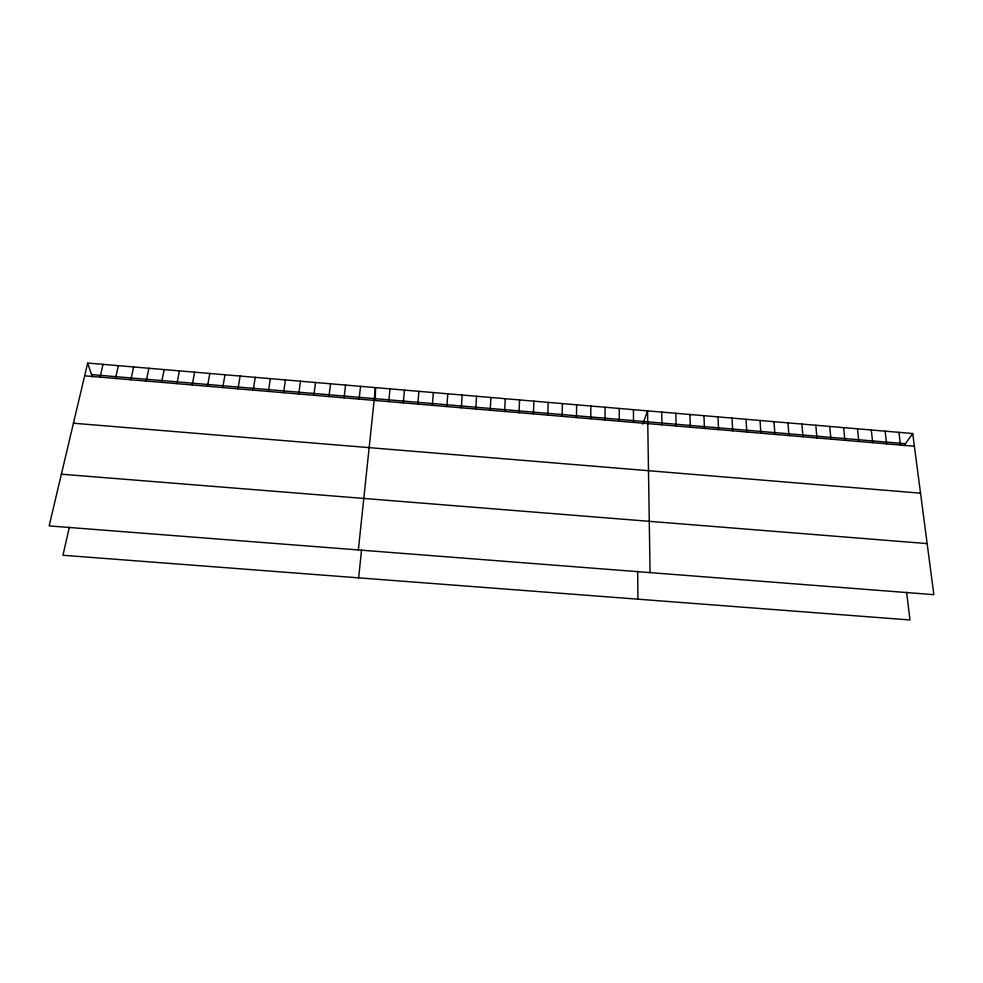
<?xml version="1.0" encoding="UTF-8"?>
<svg xmlns="http://www.w3.org/2000/svg" width="983" height="983" viewBox="0 0 983 983"><rect width="100%" height="100%" fill="white"/><g stroke="black" fill="none" stroke-linecap="round" stroke-linejoin="round"><path stroke-width="1.47" d="M605.024 419.974L605.073 407.245M590.746 418.758L590.869 406.028M375.359 398.693L375.494 387.621L358.353 549.939M576.443 417.554L576.64 404.812M562.116 416.337L562.399 403.595M547.777 415.121L548.145 402.379M533.425 413.892L533.867 401.15M519.036 412.676L519.565 399.934M504.635 411.459L505.25 398.705M490.222 410.23L490.91 397.488M475.784 409.014L476.546 396.26M461.322 407.785L462.17 395.031M446.847 406.557L447.781 393.802M432.348 405.328L433.356 392.573M417.824 404.087L418.918 391.332M403.288 402.858L404.468 390.104M388.727 401.617L389.993 388.863M358.648 577.844L361.56 549.89M359.102 399.11L360.54 386.344M344.038 397.832L345.561 385.066M328.961 396.554L330.558 383.788M313.847 395.277L315.543 382.498M298.721 393.986L300.503 381.22M283.571 392.709L285.439 379.929M268.396 391.418L270.362 378.639M253.209 390.128L255.248 377.349M237.997 388.838L240.122 376.059M222.76 387.548L224.984 374.769M207.499 386.245L209.809 373.466M192.226 384.955L194.622 372.164M176.915 383.653L179.41 370.874M161.593 382.35L164.173 369.571M146.246 381.048L148.912 368.269M130.886 379.745L133.639 366.954M115.49 378.443L118.341 365.651M69.363 527.171L62.961 555.26L909.975 619.966L906.645 592.258M100.082 377.14L103.018 364.349M87.671 363.034L49.15 525.917L933.85 594.666L912.715 433.528L87.671 363.034L92.291 376.931M642.784 424.164L647.564 410.869L650.058 572.61M903.942 445.766L912.715 433.528M61.376 474.199L927.153 543.599M73.442 423.218L920.543 493.171M91.517 374.597L905.417 443.714M84.649 375.825L914.387 446.221M898.929 432.348L900.514 445.041M885.13 431.168L886.641 443.861M871.294 429.989L872.732 442.682M857.459 428.809L858.823 441.502M843.598 427.617L844.876 440.323M829.713 426.438L830.918 439.143M815.816 425.246L816.947 437.951M801.895 424.054L802.951 436.759M787.961 422.862L788.944 435.58M774.002 421.67L774.911 434.388M760.031 420.478L760.854 433.196M746.036 419.286L746.785 432.004M732.028 418.082L732.691 430.8M717.995 416.89L718.585 429.608M703.951 415.686L704.455 428.404M689.882 414.482L690.312 427.212M675.788 413.278L676.144 426.008M661.682 412.074L661.964 424.803M637.66 571.344L637.942 599.188M633.421 409.665L633.531 422.395M619.253 408.449L619.29 421.179"/></g></svg>
